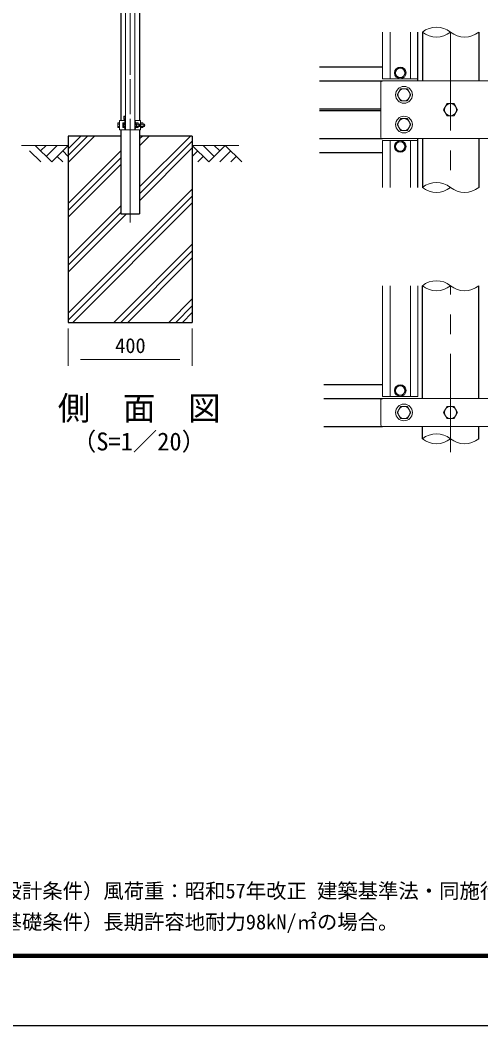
# Model space of a CAD drawing. Units: millimetres, scale not verified. Extents: x -4200 to 4200, y -2970 to 2970.
# Drawn here: x -225 to 1260, y -2970 to 270 of the extents above; entities that cross this region are included whole.
import ezdxf
from ezdxf.enums import TextEntityAlignment as Align

# ---------------------------------------------------------------- set-up
doc = ezdxf.new("R2010")
doc.units = ezdxf.units.MM
doc.header["$LTSCALE"] = 10
doc.linetypes.add('USER1', pattern=[50.8, 31.75, -6.35, 6.35, -6.35])
for name, color, linetype, lineweight in [('0-0_D-TTL', 7, 'Continuous', 25), ('0-1_D-TTL-TXT', 7, 'Continuous', 25), ('0-2_D-STR1', 1, 'Continuous', 25), ('0-3_D-STR3', 3, 'Continuous', 13), ('0-4_D-BMK', 2, 'USER1', 13), ('0-5_D-STR-DIM', 7, 'Continuous', 13), ('0-8_D-STR4', 7, 'Continuous', 25), ('0-9_D-DCR-HCH', 7, 'Continuous', 13)]:
    doc.layers.add(name, color=color, linetype=linetype, lineweight=lineweight)
doc.styles.add('ＭＳ ゴシック', font='')
doc.styles.get('ＭＳ ゴシック').set_extended_font_data('MS Gothic')

msp = doc.modelspace()

# ---------------------------------------------------------------- linework, layer by layer
at = {"layer": '0-0_D-TTL', "color": 2}
msp.add_lwpolyline([(-4200, 2970), (4200, 2970), (4200, -2970), (-4200, -2970)], close=True, dxfattribs=at)
at = {"layer": '0-0_D-TTL'}
for points in [[(-3930, 2750), (3930, 2750), (3930, -2750), (-3930, -2750)], [(-3927.5, 2747.5), (3927.5, 2747.5), (3927.5, -2747.5), (-3927.5, -2747.5)], [(-3925, 2745), (3925, 2745), (3925, -2745), (-3925, -2745)], [(-3922.5, 2742.5), (3922.5, 2742.5), (3922.5, -2742.5), (-3922.5, -2742.5)], [(-3920, 2740), (3920, 2740), (3920, -2740), (-3920, -2740)]]:
    msp.add_lwpolyline(points, close=True, dxfattribs=at)
at = {"layer": '0-2_D-STR1'}
for p, q in [((98.93, 625.3), (98.93, -53.7)), ((159.43, 625.3), (159.43, -53.7)), ((1056.9, 74.4), (1056.9, 231.4)), ((1071.15, 231.4), (1071.15, 74.4)), ((1252.65, 231.4), (1252.65, 74.4)), ((739.88, 119.4), (942.9, 119.4)), ((739.88, 74.4), (942.9, 74.4)), ((739.88, -15.6), (936.9, -15.6)), ((739.88, -21.6), (936.9, -21.6)), ((159.83, -83.7), (159.83, -353.7)), ((739.88, -111.6), (942.9, -111.6)), ((1056.9, -268.98), (1056.9, -111.6)), ((1071.15, -111.6), (1071.15, -268.98)), ((1252.65, -111.6), (1252.65, -268.98)), ((739.88, -156.6), (942.9, -156.6)), ((1071.15, -948.87), (1071.15, -585.7)), ((1252.65, -948.87), (1252.65, -585.7)), ((753.98, -903.87), (942.9, -903.87)), ((753.98, -948.87), (942.9, -948.87)), ((753.98, -1038.87), (942.9, -1038.87)), ((1071.15, -1078.58), (1071.15, -1038.87)), ((1252.65, -1078.58), (1252.65, -1038.87))]:
    msp.add_line(p, q, dxfattribs=at)
msp.add_lwpolyline([(99.33, -83.7), (99.33, -353.7), (159.83, -353.7)], dxfattribs=at)
at = {"layer": '0-3_D-STR3'}
for p, q in [((114.58, 655.3), (114.58, -83.7)), ((144.58, 655.3), (144.58, -83.7)), ((942.9, 231.4), (942.9, 81.15)), ((966.9, 231.4), (966.9, 81.15)), ((1032.9, 231.4), (1032.9, 81.15)), ((1056.9, 231.4), (1056.9, 81.15)), ((936.9, 68.4), (936.9, -105.6)), ((942.9, 81.15), (1056.9, 81.15)), ((942.9, 74.4), (1380.9, 74.4)), ((89.73, -63.07), (89.73, -74.33)), ((90.81, -61.2), (95.23, -61.2)), ((105.38, -74.33), (105.38, -63.07)), ((106.46, -61.2), (110.88, -61.2)), ((108.98, -49.03), (108.98, -40.37)), ((108.98, -73.03), (108.98, -64.37)), ((109.8, -38.95), (112.98, -38.95)), ((109.8, -41.79), (112.98, -41.79)), ((109.8, -47.61), (112.98, -47.61)), ((109.8, -50.45), (112.98, -50.45)), ((109.8, -62.95), (112.98, -62.95)), ((110.88, -62.95), (110.88, -59.7)), ((112.48, -59.7), (110.88, -59.7)), ((112.48, -53.7), (112.48, -62.95)), ((112.48, -62.95), (112.48, -53.7)), ((112.98, -50.95), (112.98, -38.45)), ((112.98, -38.45), (114.58, -38.45)), ((112.98, -50.45), (112.98, -38.95)), ((112.98, -50.95), (114.58, -50.95)), ((112.98, -74.95), (112.98, -62.45)), ((112.98, -62.45), (114.58, -62.45)), ((112.98, -74.45), (112.98, -62.95)), ((112.98, -74.45), (112.98, -62.95)), ((114.58, -50.95), (114.58, -38.45)), ((114.58, -74.95), (114.58, -62.45)), ((147.96, -62.95), (144.58, -62.95)), ((145.38, -53.7), (145.38, -61)), ((145.38, -53.7), (145.38, -62.95)), ((145.38, -57.7), (146.98, -57.7)), ((145.38, -57.7), (146.98, -57.7)), ((146.98, -62.95), (146.98, -57.7)), ((146.98, -61), (148.98, -61)), ((147.78, -61), (148.98, -61)), ((148.78, -64.37), (148.78, -73.03)), ((148.98, -62.95), (148.98, -61)), ((148.98, -65.97), (148.98, -61)), ((148.98, -61.2), (154.78, -61.2)), ((155.48, -62.92), (155.48, -74.47)), ((159.88, -64.7), (155.48, -64.7)), ((159.88, -64.7), (160.88, -65.7)), ((159.88, -64.7), (159.88, -72.7)), ((162.63, -59.7), (162.63, -77.7)), ((164.23, -61.2), (164.23, -76.2)), ((164.23, -61.2), (170.03, -61.2)), ((170.73, -62.92), (170.73, -74.47)), ((170.73, -64.7), (175.23, -64.7)), ((175.23, -64.7), (175.23, -72.7)), ((90.81, -64.94), (95.23, -64.94)), ((90.81, -72.46), (95.23, -72.46)), ((90.81, -76.2), (95.23, -76.2)), ((106.46, -64.94), (108.98, -64.94)), ((106.46, -72.46), (108.98, -72.46)), ((106.46, -76.2), (110.88, -76.2)), ((109.8, -65.79), (112.98, -65.79)), ((109.8, -71.61), (112.98, -71.61)), ((109.8, -74.45), (112.98, -74.45)), ((110.88, -77.7), (110.88, -74.45)), ((112.48, -77.7), (110.88, -77.7)), ((112.48, -74.45), (112.48, -83.7)), ((112.98, -74.95), (114.58, -74.95)), ((114.58, -83.7), (144.58, -83.7)), ((147.96, -65.79), (144.58, -65.79)), ((147.96, -71.61), (144.58, -71.61)), ((147.96, -74.45), (144.58, -74.45)), ((145.38, -74.45), (145.38, -83.7)), ((145.38, -79.7), (146.98, -79.7)), ((146.98, -79.7), (146.98, -74.45)), ((146.98, -76.4), (148.98, -76.4)), ((147.78, -76.4), (148.98, -76.4)), ((148.78, -65.77), (149.58, -66.57)), ((148.78, -70.84), (149.58, -70.84)), ((148.78, -71.64), (149.58, -70.84)), ((148.98, -64.95), (154.78, -64.95)), ((148.98, -76.4), (148.98, -71.44)), ((148.98, -72.45), (154.78, -72.45)), ((148.98, -76.4), (148.98, -74.45)), ((148.98, -76.2), (154.78, -76.2)), ((155.48, -65.7), (160.88, -65.7)), ((155.48, -71.7), (160.88, -71.7)), ((159.88, -72.7), (155.48, -72.7)), ((159.88, -72.7), (160.88, -71.7)), ((160.88, -65.7), (160.88, -71.7)), ((164.23, -77.7), (162.63, -77.7)), ((164.23, -64.95), (170.03, -64.95)), ((164.23, -72.45), (170.03, -72.45)), ((164.23, -76.2), (170.03, -76.2)), ((170.73, -65.38), (175.55, -65.38)), ((170.73, -72.03), (175.55, -72.03)), ((170.73, -72.7), (175.23, -72.7)), ((942.9, -111.6), (1380.9, -111.6)), ((942.9, -118.35), (1056.9, -118.35)), ((942.9, -118.35), (942.9, -268.98)), ((966.9, -118.35), (966.9, -268.98)), ((1032.9, -118.35), (1032.9, -268.98)), ((1056.9, -118.35), (1056.9, -268.98)), ((942.9, -942.12), (942.9, -585.7)), ((966.9, -942.12), (966.9, -585.7)), ((1032.9, -942.12), (1032.9, -585.7)), ((1056.9, -942.12), (1056.9, -585.7)), ((936.9, -1032.87), (936.9, -954.87)), ((1056.9, -942.12), (942.9, -942.12)), ((942.9, -948.87), (1380.9, -948.87)), ((942.9, -1038.87), (1380.9, -1038.87))]:
    msp.add_line(p, q, dxfattribs=at)
for points in [[(982.58, 99.9), (991.24, 114.9), (1008.56, 114.9), (1017.22, 99.9), (1008.56, 84.9), (991.24, 84.9)], [(1034.4, 29.4), (1023.18, 48.9), (1000.63, 48.9), (989.4, 29.4), (1000.63, 9.9), (1023.18, 9.9)], [(1184.4, -18.6), (1173.18, 0.9), (1150.63, 0.9), (1139.4, -18.6), (1150.63, -38.1), (1173.18, -38.1)], [(1034.4, -66.6), (1023.18, -47.1), (1000.63, -47.1), (989.4, -66.6), (1000.63, -86.1), (1023.18, -86.1)], [(982.58, -137.1), (991.24, -122.1), (1008.56, -122.1), (1017.22, -137.1), (1008.56, -152.1), (991.24, -152.1)], [(1017.22, -923.37), (1008.56, -938.37), (991.24, -938.37), (982.58, -923.37), (991.24, -908.37), (1008.56, -908.37)], [(1034.4, -993.87), (1023.18, -1013.37), (1000.63, -1013.37), (989.4, -993.87), (1000.63, -974.37), (1023.18, -974.37)], [(1184.4, -993.87), (1173.18, -974.37), (1150.63, -974.37), (1139.4, -993.87), (1150.63, -1013.37), (1173.18, -1013.37)]]:
    msp.add_lwpolyline(points, close=True, dxfattribs=at)
for points in [[(114.58, -53.7), (95.23, -53.7), (95.23, -83.7), (114.58, -83.7)], [(144.58, -53.7), (162.63, -53.7), (162.63, -83.7), (144.58, -83.7)], [(164.23, -77.7), (164.23, -59.7), (162.63, -59.7)], [(148.78, -66.57), (149.58, -66.57), (149.58, -70.84)]]:
    msp.add_lwpolyline(points, dxfattribs=at)
for centre, radius in [((999.9, 99.9), 18.75), ((999.9, 99.9), 15), ((1011.9, 29.4), 27), ((1011.9, 29.4), 19.5), ((1161.9, -18.6), 19.5), ((1011.9, -66.6), 27), ((1011.9, -66.6), 19.5), ((999.9, -137.1), 18.75), ((999.9, -137.1), 15), ((999.9, -923.37), 18.75), ((999.9, -923.37), 15), ((1011.9, -993.87), 27), ((1011.9, -993.87), 19.5), ((1161.9, -993.87), 19.5)]:
    msp.add_circle(centre, radius, dxfattribs=at)
for centre, radius, start, end in [((942.9, 68.4), 6, 90, 180), ((91.89, -63.07), 2.16, 120, 240), ((107.54, -63.07), 2.16, 120, 240), ((110.62, -40.37), 1.64, 120, 240), ((114.56, -44.7), 5.58, 148.543, 211.457), ((110.62, -49.03), 1.64, 120, 240), ((110.62, -64.37), 1.64, 120, 240), ((147.14, -64.37), 1.64, 300, 60), ((152.63, -63.08), 2.85, 318.83491, 41.16509), ((167.88, -63.08), 2.85, 318.83491, 41.16509), ((167.73, -68.7), 8.5, 331.92751, 28.07249), ((96.81, -68.7), 7.08, 147.93138, 212.06862), ((91.89, -74.33), 2.16, 120, 240), ((112.46, -68.7), 7.08, 147.93138, 212.06862), ((107.54, -74.33), 2.16, 120, 240), ((114.56, -68.7), 5.58, 148.543, 211.457), ((110.62, -73.03), 1.64, 120, 240), ((143.2, -68.7), 5.58, 328.543, 31.457), ((147.14, -73.03), 1.64, 300, 60), ((145.08, -68.7), 10.39, 338.85295, 21.14705), ((152.63, -74.33), 2.85, 318.86505, 41.13495), ((160.33, -68.7), 10.39, 338.85295, 21.14705), ((167.88, -74.33), 2.85, 318.86505, 41.13495), ((167.73, -68.7), 8.5, 340.25008, 19.74992), ((942.9, -105.6), 6, 180, 270), ((942.9, -954.87), 6, 90, 180), ((942.9, -1032.87), 6, 180, 270)]:
    msp.add_arc(centre, radius, start, end, dxfattribs=at)
at = {"layer": '0-4_D-BMK'}
for p, q in [((129.58, 1476.43), (129.58, -382.87)), ((129.58, 1427.43), (129.58, -381.87)), ((1161.9, 231.4), (1161.9, -268.98)), ((1161.9, -1122.32), (1161.9, -585.7))]:
    msp.add_line(p, q, dxfattribs=at)
at = {"layer": '0-5_D-STR-DIM'}
for p, q in [((-70.42, -723.7), (-70.42, -843.7)), ((329.58, -723.7), (329.58, -843.7)), ((-30.42, -823.7), (289.58, -823.7))]:
    msp.add_line(p, q, dxfattribs=at)
for centre, start, end in [((1116.53, 175.42), 50.97549, 129.02451), ((1116.53, 287.39), 230.97549, 309.02451), ((1207.28, 287.39), 230.97549, 309.02451), ((1116.53, -324.96), 50.97549, 129.02451), ((1116.53, -212.99), 230.97549, 309.02451), ((1207.28, -212.99), 230.97549, 309.02451), ((1116.53, -641.68), 50.97549, 129.02451), ((1116.53, -529.71), 230.97549, 309.02451), ((1207.28, -529.71), 230.97549, 309.02451), ((1116.53, -1134.57), 50.97549, 129.02451), ((1116.53, -1022.6), 230.97549, 309.02451), ((1207.28, -1022.6), 230.97549, 309.02451)]:
    msp.add_arc(centre, 72.06, start, end, dxfattribs=at)
at = {"layer": '0-8_D-STR4'}
for p, q in [((-70.42, -103.7), (-70.42, -703.7)), ((99.33, -103.7), (-70.42, -103.7)), ((329.58, -103.7), (159.83, -103.7)), ((329.58, -103.7), (329.58, -703.7)), ((-70.42, -703.7), (329.58, -703.7))]:
    msp.add_line(p, q, dxfattribs=at)
at = {"layer": '0-9_D-DCR-HCH'}
for p, q in [((-70.42, -188.4), (14.28, -103.7)), ((-70.42, -166.31), (-7.82, -103.7)), ((-70.42, -144.21), (-29.91, -103.7)), ((159.83, -134.93), (191.06, -103.7)), ((159.83, -112.83), (168.96, -103.7)), ((159.83, -267.51), (323.64, -103.7)), ((159.83, -289.61), (329.58, -119.86)), ((-220.42, -133.7), (-70.42, -133.7)), ((-194.58, -151.44), (-158.95, -186.91)), ((-176.85, -133.7), (-123.63, -186.91)), ((-159.2, -151.53), (-141.37, -133.7)), ((-141.37, -169.18), (-105.9, -133.7)), ((-123.63, -186.91), (-70.42, -133.7)), ((-88.16, -151.44), (-70.42, -169.1)), ((-70.42, -320.99), (99.33, -151.24)), ((159.83, -311.71), (329.58, -141.96)), ((479.58, -133.7), (329.58, -133.7)), ((382.79, -186.91), (329.58, -133.7)), ((347.32, -151.44), (329.58, -169.1)), ((400.53, -169.18), (365.05, -133.7)), ((436, -133.7), (382.79, -186.91)), ((418.36, -151.53), (400.53, -133.7)), ((453.74, -151.44), (418.1, -186.91)), ((436, -133.7), (489.21, -186.91)), ((-105.9, -169.18), (-88.08, -186.91)), ((-70.42, -343.08), (99.33, -173.33)), ((365.05, -169.18), (347.23, -186.91)), ((471.48, -169.18), (453.66, -186.91)), ((-70.42, -365.18), (99.33, -195.43)), ((-70.42, -674.54), (329.58, -274.54)), ((-70.42, -696.64), (329.58, -296.64)), ((-55.39, -703.7), (329.58, -318.73)), ((-70.42, -497.76), (99.33, -328.01)), ((-70.42, -519.86), (99.33, -350.11)), ((-70.42, -541.96), (117.83, -353.7)), ((77.19, -703.7), (329.58, -451.32)), ((99.29, -703.7), (329.58, -473.41)), ((121.39, -703.7), (329.58, -495.51)), ((253.97, -703.7), (329.58, -628.09)), ((276.07, -703.7), (329.58, -650.19)), ((298.16, -703.7), (329.58, -672.29))]:
    msp.add_line(p, q, dxfattribs=at)

# ---------------------------------------------------------------- texts
at = {"layer": '0-1_D-TTL-TXT', "style": 'ＭＳ ゴシック'}
for s, height, p in [('側\u3000面\u3000図', 76.98, (-103.99, -1041.51)), ('（S=1／20）', 57.7, (-58.51, -1133.48)), ('（設計条件）風荷重：昭和57年改正 建築基準法・同施行令に基づく風圧力に準拠。', 48.09, (-350.6, -2573.6)), ('（基礎条件）長期許容地耐力98kN/㎡の場合。', 48.09, (-350.6, -2673.6))]:
    msp.add_text(s, height=height, dxfattribs=at).set_placement(p, align=Align.BOTTOM_LEFT)
at = {"layer": '0-5_D-STR-DIM', "style": 'ＭＳ ゴシック'}
msp.add_text('400', height=48.09, dxfattribs=at).set_placement((81.08, -816.95), align=Align.BOTTOM_LEFT)

doc.saveas('drawing.dxf')
